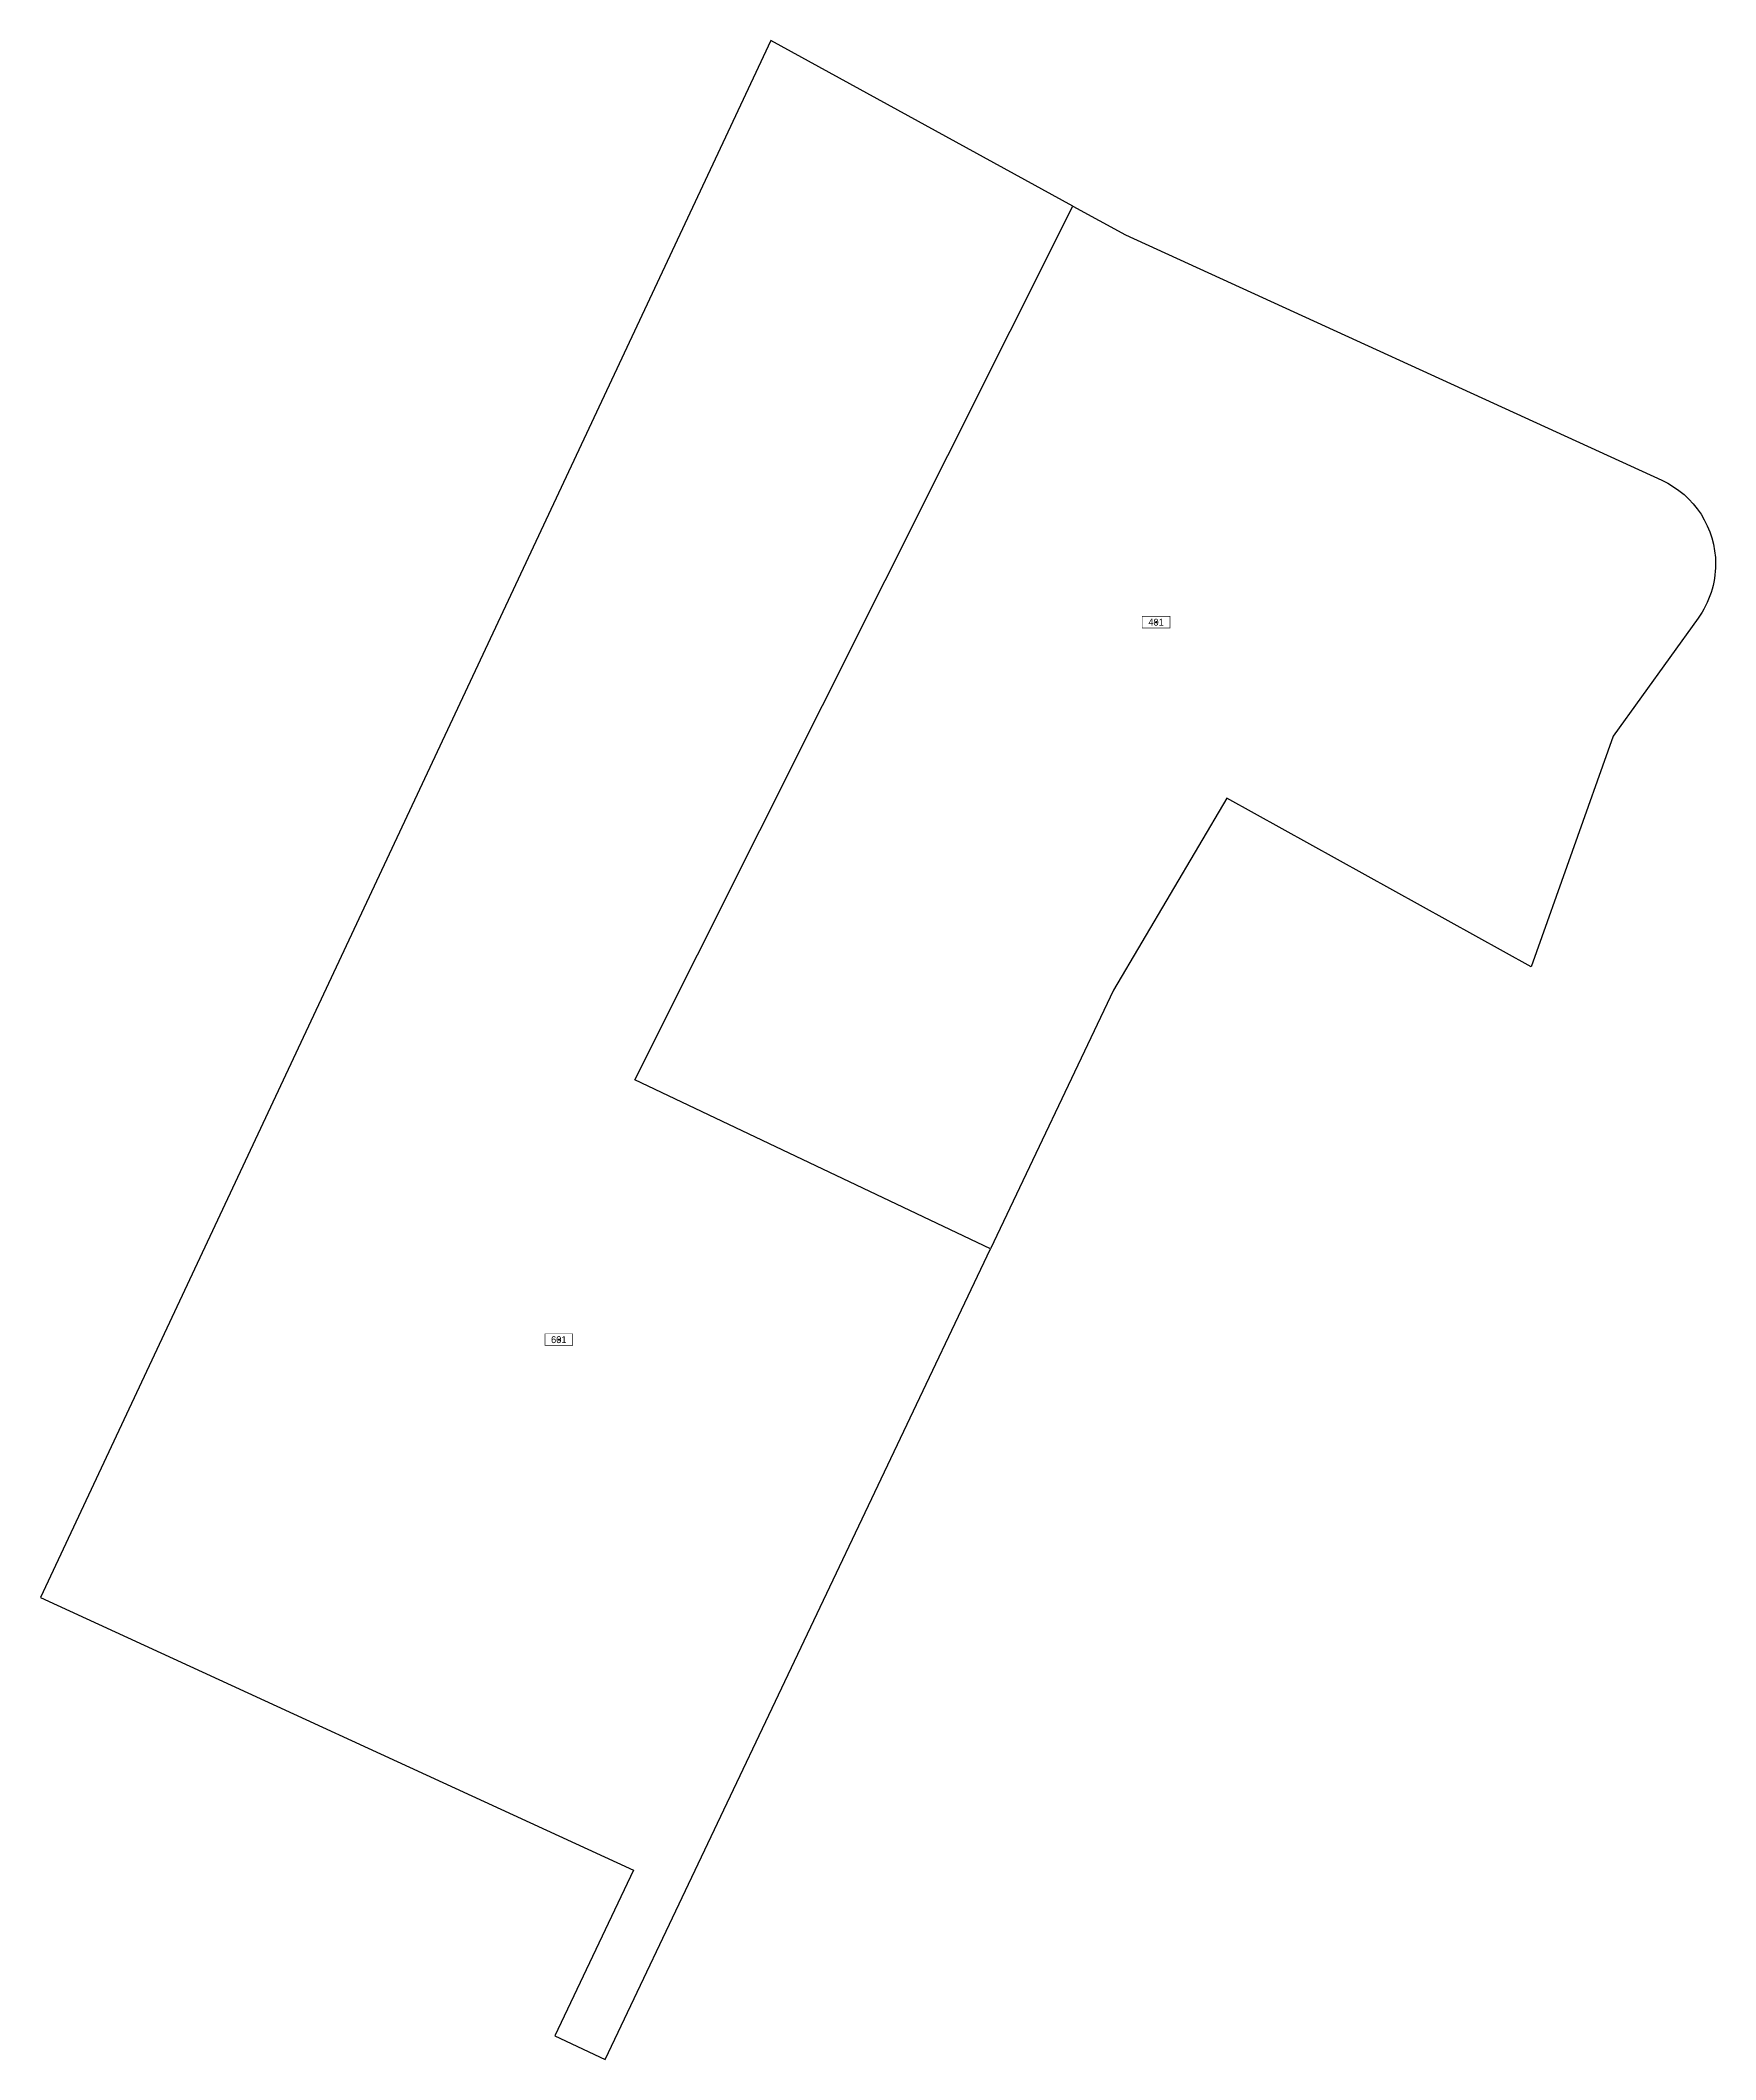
# Model space of a CAD drawing. Extents: x 185933 to 186114, y 654979 to 655197.
import ezdxf
from ezdxf.enums import TextEntityAlignment as Align

# ---------------------------------------------------------------- set-up
doc = ezdxf.new("R2010")
doc.units = 0
doc.header["$MEASUREMENT"] = 0
doc.layers.add('pcell', color=160, linetype='Continuous')
doc.layers.add('scellno', color=160, linetype='Continuous')
doc.styles.add('HEBTXT', font='HEBTXT')

# ---------------------------------------------------------------- blocks, each defined once
blk = doc.blocks.new('Cellno')
at = {"color": 2}
for points in [[(-0.4, 0), (0.4, 0)], [(0, 0.4), (0, -0.4)]]:
    blk.add_lwpolyline(points, dxfattribs=at)
at = {"layer": 'scellno', "const_width": 0.25}
blk.add_lwpolyline([(6, 2.5), (-6, 2.5), (-6, -2.5), (6, -2.5)], close=True, dxfattribs=at)
at = {"layer": 'scellno', "style": 'HEBTXT'}
blk.add_attdef('CELLNO', text='', height=3, dxfattribs=at).set_placement((0, 0), align=Align.MIDDLE)
at = {"layer": 'scellno', "style": 'HEBTXT', "flags": 1}
for tag, p in [('CODE', (-0.29, -6)), ('AREA', (0.21, -8.97))]:
    blk.add_attdef(tag, text='', height=2.5, dxfattribs=at).set_placement(p, align=Align.CENTER)

msp = doc.modelspace()

# ---------------------------------------------------------------- linework, layer by layer
at = {"layer": 'pcell'}
msp.add_lwpolyline([(186035.96, 655066.46), (185997.52, 655084.74), (186044.86, 655179.2), (186012.21, 655197.11), (185933.27, 655028.76), (185997.39, 654999.3), (185988.88, 654981.39), (185994.3, 654978.82), (186035.96, 655066.46)], dxfattribs=at)
msp.add_lwpolyline([(186044.86, 655179.2), (186050.54, 655176.08), (186108.51, 655149.56, -0.293421), (186114.33, 655140.49, -0.158068), (186112.43, 655134.65), (186103.26, 655121.88), (186094.38, 655096.95), (186061.5, 655115.2), (186049.26, 655094.45), (186035.96, 655066.46), (185997.52, 655084.74)], format="xyb", close=True, dxfattribs=at)

# ---------------------------------------------------------------- block references
at = {"layer": 'scellno', "xscale": 0.25, "yscale": 0.25, "zscale": 0.25}
for p, values in [((186053.85, 655134.21), {'CELLNO': '401'}), ((185989.3, 655056.65), {'CELLNO': '601'})]:
    msp.add_blockref('Cellno', p, dxfattribs=at).add_auto_attribs(values)

doc.saveas('drawing.dxf')
